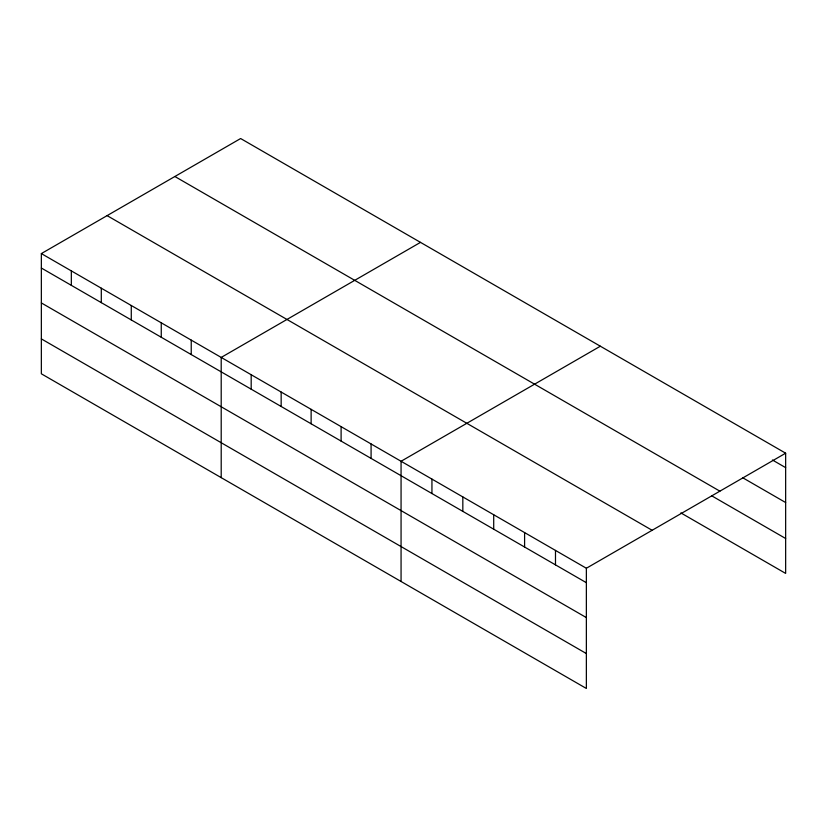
<?xml version="1.0" encoding="UTF-8"?>
<svg xmlns="http://www.w3.org/2000/svg" width="827" height="827" viewBox="0 0 827 827"><rect width="100%" height="100%" fill="white"/><g stroke="black" fill="none" stroke-linecap="round" stroke-linejoin="round"><path stroke-width="1.24" d="M41.35 253.589L586.364 568.252L586.364 688.467L41.35 373.804L41.35 253.589L240.636 138.533L785.65 453.196L785.65 573.411L680.869 512.905M420.488 242.373L221.202 357.429L221.202 477.644M600.34 346.213L401.064 461.27L401.064 581.474M586.364 568.252L785.65 453.196M772.418 459.988L785.65 467.637M742.636 477.706L785.65 502.537M174.869 176.502L719.883 491.166M711.747 495.838L785.65 538.501M107.117 215.63L652.131 530.283M41.35 268.031L586.364 582.694M41.35 302.93L586.364 617.593M41.35 338.894L586.364 653.557M555.486 550.42L555.486 564.862M524.597 532.598L524.597 547.029M493.709 514.766L493.709 529.197M462.831 496.934L462.831 511.365M431.942 479.102L431.942 493.533M371.085 443.965L371.085 458.396M341.106 426.66L341.106 441.091M311.128 409.355L311.128 423.786M281.159 392.05L281.159 406.481M251.181 374.734L251.181 389.176M191.233 340.124L191.233 354.566M161.255 322.819L161.255 337.251M131.276 305.514L131.276 319.946M101.297 288.209L101.297 302.641M71.329 270.905L71.329 285.336"/></g></svg>
